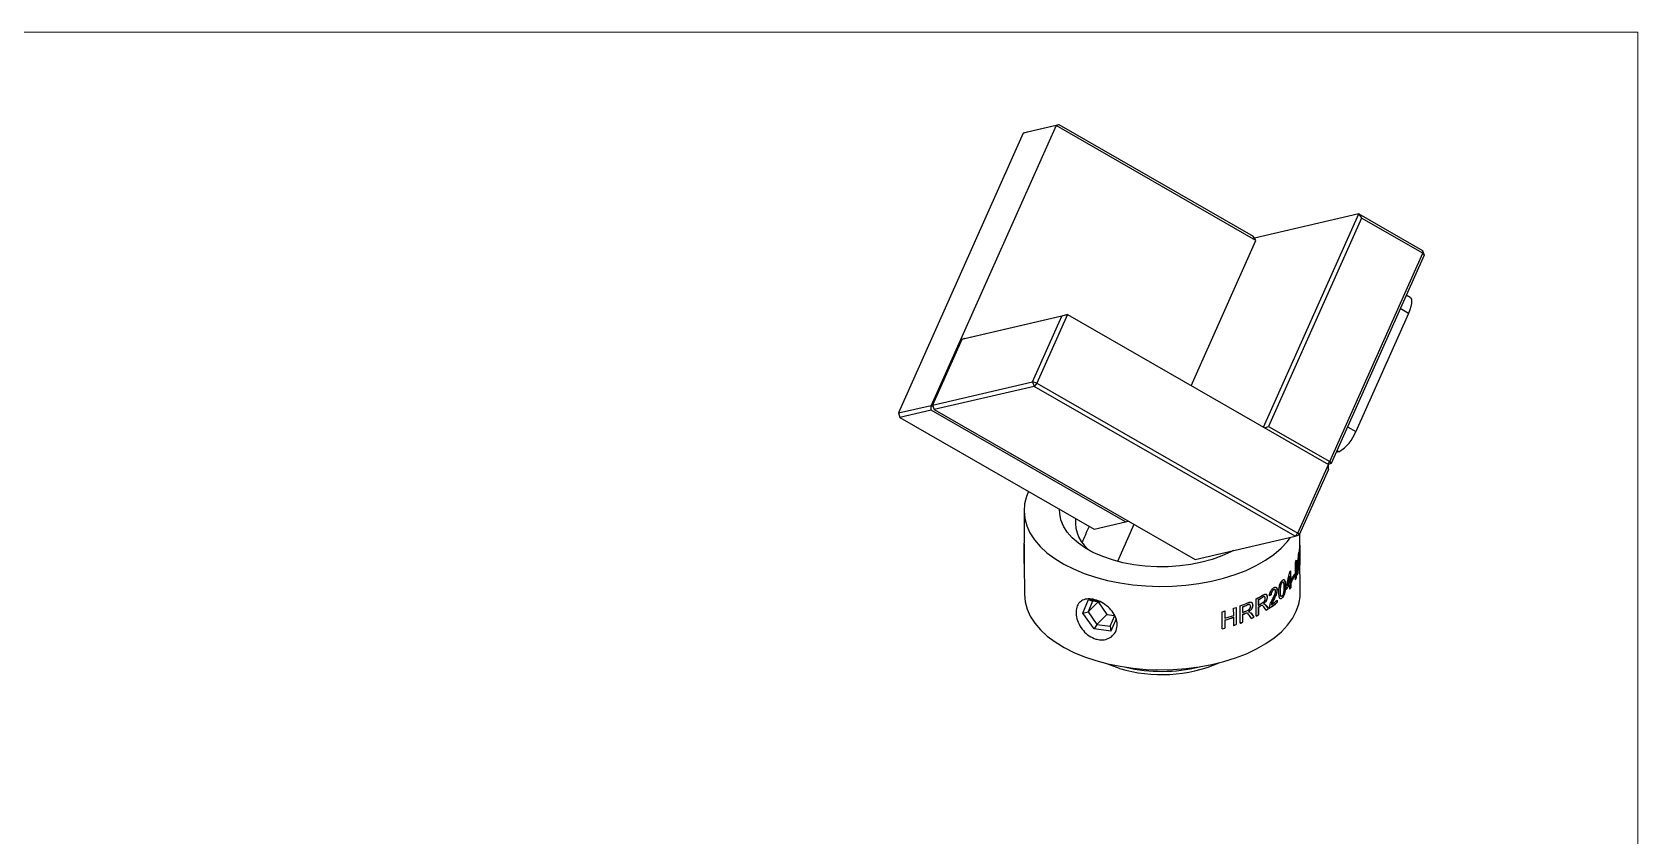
# Model space of a CAD drawing. Header units: inches. Extents: x 0.1 to 10.9, y 0 to 8.5.
# Drawn here: x 6.287 to 10.944, y 6.119 to 8.451 of the extents above; entities that cross this region are included whole.
import ezdxf

# ---------------------------------------------------------------- set-up
doc = ezdxf.new("R2010")
doc.units = ezdxf.units.IN
doc.header["$MEASUREMENT"] = 0

msp = doc.modelspace()

# ---------------------------------------------------------------- linework, layer by layer
at = {"color": 7, "linetype": 'Continuous', "lineweight": 18}
for p in [(0.0622, 8.4506), (10.9445, 0.0356)]:
    msp.add_line(p, (10.9445, 8.4506), dxfattribs=at)
at = {"color": 7, "linetype": 'Continuous', "lineweight": 25}
for p, q in [((9.1615, 8.1576), (8.7993, 7.346)), ((9.2568, 8.1797), (8.8946, 7.3681)), ((9.2568, 8.1797), (9.1615, 8.1576)), ((9.1615, 8.1576), (9.1734, 8.1616)), ((9.1734, 8.1616), (9.2645, 8.1828)), ((9.2568, 8.1797), (9.2645, 8.1828)), ((9.8366, 7.8467), (9.2568, 8.1797)), ((9.2645, 8.1828), (9.8283, 7.859)), ((10.1347, 7.9236), (9.8321, 7.8534)), ((9.8585, 7.3046), (10.1347, 7.9236)), ((10.1347, 7.9236), (10.143, 7.9113)), ((10.1347, 7.9236), (10.3199, 7.8172)), ((10.143, 7.9113), (9.8733, 7.3069)), ((10.3202, 7.8095), (10.143, 7.9113)), ((9.6485, 7.4252), (9.8366, 7.8467)), ((9.8366, 7.8467), (9.8283, 7.859)), ((10.0505, 7.2051), (10.3202, 7.8095)), ((10.3241, 7.804), (10.0544, 7.1995)), ((10.3199, 7.8172), (10.3202, 7.8095)), ((10.3199, 7.8172), (10.3241, 7.804)), ((10.3202, 7.8095), (10.3241, 7.804)), ((10.2836, 7.6811), (10.2722, 7.6877)), ((10.279, 7.635), (10.2549, 7.6488)), ((9.2736, 7.6264), (8.9835, 7.559)), ((8.9913, 7.5621), (9.2896, 7.6313)), ((9.1888, 7.4364), (9.2736, 7.6264)), ((9.2896, 7.6313), (9.201, 7.4327)), ((9.2896, 7.6313), (9.2736, 7.6264)), ((9.2896, 7.6313), (10.0466, 7.1965)), ((10.279, 7.635), (10.1261, 7.2922)), ((8.9835, 7.559), (8.8987, 7.3691)), ((8.9913, 7.5621), (8.9835, 7.559)), ((8.8987, 7.3691), (9.1888, 7.4364)), ((9.193, 7.4231), (8.9029, 7.3558)), ((9.1888, 7.4364), (9.193, 7.4231)), ((9.201, 7.4327), (9.1888, 7.4364)), ((9.201, 7.4327), (9.193, 7.4231)), ((9.95, 6.9883), (9.193, 7.4231)), ((9.201, 7.4327), (9.958, 6.9979)), ((8.7993, 7.346), (8.8946, 7.3681)), ((8.8946, 7.3539), (8.8946, 7.3681)), ((8.8946, 7.3681), (8.9, 7.365)), ((8.8987, 7.3691), (8.9029, 7.3558)), ((8.7993, 7.346), (8.8035, 7.3327)), ((8.8946, 7.3539), (8.8035, 7.3327)), ((8.8035, 7.3327), (9.3672, 7.0089)), ((9.4584, 7.0301), (8.8946, 7.3539)), ((8.9029, 7.3558), (9.66, 6.921)), ((9.8611, 7.3031), (9.8733, 7.3069)), ((9.8733, 7.3069), (10.0505, 7.2051)), ((10.1019, 7.3061), (10.1261, 7.2922)), ((10.0773, 7.2337), (10.0688, 7.2317)), ((10.0773, 7.2337), (10.0712, 7.2372)), ((9.958, 6.9979), (10.0466, 7.1965)), ((10.0467, 7.1823), (9.9619, 6.9923)), ((10.0505, 7.2051), (10.0444, 7.1978)), ((10.0544, 7.1995), (10.0462, 7.1968)), ((10.0467, 7.1823), (10.0466, 7.1965)), ((10.0505, 7.2051), (10.0544, 7.1995)), ((9.1638, 7.0619), (9.1642, 6.9685)), ((9.3672, 7.0089), (9.4584, 7.0301)), ((9.4825, 7.0229), (9.4346, 6.9157)), ((9.4584, 7.0301), (9.4659, 7.0324)), ((9.66, 6.921), (9.95, 6.9883)), ((9.958, 6.9979), (9.95, 6.9883)), ((9.95, 6.9883), (9.9619, 6.9923)), ((9.958, 6.9979), (9.9619, 6.9923)), ((9.9642, 6.9515), (9.964, 6.997)), ((9.1642, 6.9653), (9.1642, 6.9504)), ((9.1642, 6.9491), (9.1646, 6.9384)), ((9.1642, 6.9477), (9.1642, 6.947)), ((9.1643, 6.9504), (9.1645, 6.9432)), ((9.1643, 6.9445), (9.1644, 6.9137)), ((9.1646, 6.9432), (9.1645, 6.9432)), ((9.7686, 6.9455), (9.7698, 6.9465)), ((9.9611, 6.9415), (9.9613, 6.8937)), ((9.9616, 6.9438), (9.9618, 6.8937)), ((9.9636, 6.9551), (9.9635, 6.955)), ((9.9637, 6.9594), (9.9637, 6.9552)), ((9.1644, 6.9107), (9.1647, 6.82)), ((9.9512, 6.8624), (9.951, 6.9125)), ((9.9526, 6.9094), (9.9528, 6.867)), ((9.9526, 6.9094), (9.9531, 6.9093)), ((9.9531, 6.9093), (9.9532, 6.867)), ((9.9567, 6.8755), (9.9531, 6.9093)), ((9.9535, 6.9194), (9.9564, 6.8915)), ((9.954, 6.9193), (9.9569, 6.8914)), ((9.9601, 6.9315), (9.9578, 6.8804)), ((9.958, 6.8951), (9.96, 6.9369)), ((9.9606, 6.9314), (9.9583, 6.8803)), ((9.9601, 6.9315), (9.9606, 6.9314)), ((9.9608, 6.8891), (9.9606, 6.9314)), ((9.9628, 6.9277), (9.9633, 6.9277)), ((9.9635, 6.9087), (9.9632, 6.9062)), ((9.964, 6.9087), (9.9635, 6.9087)), ((9.964, 6.9087), (9.9636, 6.9058)), ((9.9647, 6.8232), (9.9643, 6.9325)), ((9.9082, 6.8473), (9.9086, 6.8472)), ((9.9122, 6.8546), (9.9126, 6.8544)), ((9.9238, 6.8405), (9.9353, 6.8856)), ((9.934, 6.8718), (9.9274, 6.8453)), ((9.9344, 6.8717), (9.9279, 6.8452)), ((9.934, 6.8718), (9.9344, 6.8717)), ((9.9341, 6.8474), (9.9345, 6.8472)), ((9.9345, 6.8537), (9.9344, 6.8717)), ((9.9346, 6.8351), (9.9345, 6.8472)), ((9.9368, 6.8878), (9.9369, 6.8577)), ((9.9369, 6.8577), (9.9374, 6.8576)), ((9.9369, 6.8513), (9.937, 6.8391)), ((9.9369, 6.8513), (9.9374, 6.8512)), ((9.9372, 6.8884), (9.9374, 6.8576)), ((9.9374, 6.8512), (9.9374, 6.839)), ((9.9396, 6.8609), (9.9396, 6.8553)), ((9.9396, 6.8553), (9.9401, 6.8552)), ((9.9401, 6.8616), (9.9401, 6.8552)), ((9.9421, 6.8609), (9.9421, 6.8667)), ((9.9484, 6.8776), (9.9484, 6.8728)), ((9.9484, 6.8728), (9.9489, 6.8727)), ((9.9489, 6.8785), (9.9489, 6.8727)), ((9.9528, 6.867), (9.9532, 6.867)), ((9.9564, 6.8915), (9.9569, 6.8914)), ((9.957, 6.8856), (9.9575, 6.8855)), ((9.9578, 6.8804), (9.9583, 6.8803)), ((9.9613, 6.8937), (9.9618, 6.8937)), ((9.3348, 6.7654), (9.3513, 6.8049)), ((9.3513, 6.8049), (9.3753, 6.8018)), ((9.3513, 6.8049), (9.3627, 6.8004)), ((9.8375, 6.7572), (9.8373, 6.8072)), ((9.8431, 6.8049), (9.8432, 6.7888)), ((9.8431, 6.8049), (9.8435, 6.8047)), ((9.8435, 6.8047), (9.8435, 6.7886)), ((9.8556, 6.8119), (9.856, 6.8118)), ((9.8617, 6.8131), (9.8613, 6.8133)), ((9.8688, 6.8124), (9.8692, 6.8122)), ((9.88, 6.8187), (9.8752, 6.816)), ((9.8804, 6.8186), (9.8756, 6.8159)), ((9.8804, 6.8186), (9.88, 6.8187)), ((9.888, 6.8051), (9.8809, 6.7905)), ((9.8884, 6.8049), (9.8813, 6.7903)), ((9.8872, 6.8326), (9.8868, 6.8327)), ((9.8884, 6.8049), (9.888, 6.8051)), ((9.8915, 6.8339), (9.891, 6.8341)), ((9.8978, 6.833), (9.8974, 6.8332)), ((9.898, 6.8032), (9.898, 6.7973)), ((9.8984, 6.8035), (9.8984, 6.7971)), ((9.9065, 6.8295), (9.9069, 6.8294)), ((9.9128, 6.8096), (9.9124, 6.8097)), ((9.9218, 6.8443), (9.9213, 6.8444)), ((9.9239, 6.8341), (9.9238, 6.8405)), ((9.9274, 6.8453), (9.9279, 6.8452)), ((9.937, 6.8391), (9.9374, 6.839)), ((9.3348, 6.7654), (9.3496, 6.769)), ((9.3671, 6.7197), (9.3348, 6.7654)), ((9.3627, 6.8004), (9.3496, 6.769)), ((9.3785, 6.798), (9.3496, 6.769)), ((9.3496, 6.769), (9.3753, 6.7326)), ((9.3865, 6.7974), (9.3627, 6.8004)), ((9.4042, 6.7617), (9.3753, 6.7326)), ((9.3786, 6.7984), (9.3785, 6.798)), ((9.3785, 6.798), (9.4042, 6.7617)), ((9.4042, 6.7617), (9.4261, 6.7589)), ((9.4141, 6.7277), (9.4273, 6.7591)), ((9.739, 6.7196), (9.7388, 6.7696)), ((9.7461, 6.7717), (9.7462, 6.7514)), ((9.7464, 6.7717), (9.7464, 6.7512)), ((9.772, 6.7591), (9.7719, 6.7797)), ((9.7788, 6.7821), (9.779, 6.7323)), ((9.7791, 6.7821), (9.7793, 6.7321)), ((9.7908, 6.7363), (9.7906, 6.7864)), ((9.7973, 6.7835), (9.7973, 6.7675)), ((9.7973, 6.7835), (9.7976, 6.7833)), ((9.7973, 6.7675), (9.7976, 6.7673)), ((9.7973, 6.7617), (9.7974, 6.7393)), ((9.7973, 6.7617), (9.7976, 6.7615)), ((9.7976, 6.7833), (9.7976, 6.7673)), ((9.7976, 6.7615), (9.7977, 6.739)), ((9.8076, 6.7657), (9.8043, 6.7646)), ((9.8043, 6.7646), (9.8046, 6.7643)), ((9.8079, 6.7655), (9.8046, 6.7643)), ((9.8076, 6.7657), (9.8079, 6.7655)), ((9.8115, 6.7895), (9.8118, 6.7893)), ((9.8121, 6.7646), (9.8118, 6.7649)), ((9.8147, 6.7697), (9.815, 6.7695)), ((9.815, 6.7695), (9.8186, 6.7686)), ((9.8236, 6.7503), (9.8179, 6.7582)), ((9.8183, 6.7688), (9.8191, 6.768)), ((9.8188, 6.7899), (9.8184, 6.7902)), ((9.8186, 6.7686), (9.8195, 6.7678)), ((9.8204, 6.7669), (9.8231, 6.7643)), ((9.8207, 6.7666), (9.8235, 6.7641)), ((9.8231, 6.7643), (9.8306, 6.754)), ((9.8231, 6.7643), (9.8235, 6.7641)), ((9.8235, 6.7641), (9.8309, 6.7538)), ((9.8268, 6.7888), (9.8271, 6.7886)), ((9.8306, 6.754), (9.8309, 6.7538)), ((9.8432, 6.7888), (9.8435, 6.7886)), ((9.8432, 6.7831), (9.8433, 6.7606)), ((9.8432, 6.7831), (9.8436, 6.7829)), ((9.8433, 6.7606), (9.8437, 6.7604)), ((9.8436, 6.7829), (9.8437, 6.7604)), ((9.8523, 6.7879), (9.8493, 6.7865)), ((9.8493, 6.7865), (9.8497, 6.7863)), ((9.8526, 6.7877), (9.8497, 6.7863)), ((9.8523, 6.7879), (9.8526, 6.7877)), ((9.8557, 6.7875), (9.8553, 6.7876)), ((9.8584, 6.7924), (9.8587, 6.7922)), ((9.8587, 6.7922), (9.8619, 6.7916)), ((9.8662, 6.7737), (9.8612, 6.7811)), ((9.8615, 6.7918), (9.8657, 6.7876)), ((9.8619, 6.7916), (9.8661, 6.7874)), ((9.8657, 6.7876), (9.8721, 6.7779)), ((9.8657, 6.7876), (9.8661, 6.7874)), ((9.8661, 6.7874), (9.8725, 6.7778)), ((9.8721, 6.7779), (9.8725, 6.7778)), ((9.8753, 6.7796), (9.8757, 6.7844)), ((9.8813, 6.7903), (9.8809, 6.7905)), ((9.8984, 6.7971), (9.898, 6.7973)), ((9.3753, 6.7326), (9.3671, 6.7197)), ((9.4159, 6.7135), (9.3671, 6.7197)), ((9.3753, 6.7326), (9.4141, 6.7277)), ((9.4141, 6.7277), (9.4159, 6.7135)), ((9.4306, 6.7488), (9.4159, 6.7135)), ((9.7462, 6.7514), (9.7464, 6.7512)), ((9.7462, 6.7457), (9.7463, 6.7219)), ((9.7462, 6.7457), (9.7465, 6.7454)), ((9.7463, 6.7219), (9.7466, 6.7217)), ((9.7465, 6.7454), (9.7466, 6.7217)), ((9.7717, 6.7536), (9.772, 6.7534)), ((9.7721, 6.7296), (9.772, 6.7534)), ((9.779, 6.7323), (9.7793, 6.7321)), ((9.7974, 6.7393), (9.7977, 6.739))]:
    msp.add_line(p, q, dxfattribs=at)
at = {"color": 7, "linetype": 'Continuous', "lineweight": 25, "flags": 128}
for points in [[(10.2836, 7.6811), (10.2851, 7.68), (10.2873, 7.6761), (10.2882, 7.6705), (10.2878, 7.6632), (10.2861, 7.6547), (10.2831, 7.6451), (10.279, 7.635)], [(9.1768, 7.1183), (9.1709, 7.1038), (9.1655, 7.0827), (9.1638, 7.0614), (9.1658, 7.0401), (9.1716, 7.019), (9.181, 6.9984), (9.194, 6.9783), (9.2105, 6.9591), (9.2303, 6.9408), (9.2531, 6.9237), (9.2789, 6.9079), (9.3073, 6.8936), (9.3381, 6.8808), (9.3711, 6.8697)], [(9.7708, 6.9467), (9.7638, 6.943), (9.7378, 6.9313), (9.7096, 6.9213), (9.6795, 6.913), (9.648, 6.9067), (9.6154, 6.9024), (9.5821, 6.9001), (9.5486, 6.9), (9.5153, 6.9018), (9.4826, 6.9058), (9.4509, 6.9118), (9.4207, 6.9196), (9.3923, 6.9294), (9.3661, 6.9408), (9.3424, 6.9538), (9.3215, 6.9682), (9.3037, 6.9838), (9.2892, 7.0004), (9.2782, 7.0178), (9.2709, 7.0358), (9.2672, 7.0542), (9.2669, 7.0665)], [(9.3711, 6.8697), (9.4058, 6.8605), (9.442, 6.8531), (9.4794, 6.8477), (9.5175, 6.8443), (9.556, 6.843), (9.5947, 6.8437), (9.633, 6.8465), (9.6707, 6.8513), (9.7074, 6.8581), (9.7428, 6.8668), (9.7765, 6.8773), (9.8082, 6.8896), (9.8376, 6.9035), (9.8645, 6.9189), (9.8885, 6.9356), (9.9095, 6.9536), (9.9273, 6.9725), (9.9371, 6.9853)], [(9.1647, 6.82), (9.1647, 6.8194), (9.1668, 6.7982), (9.1726, 6.7771), (9.182, 6.7565), (9.195, 6.7364), (9.2115, 6.7172), (9.2312, 6.6989), (9.2541, 6.6818), (9.2799, 6.666), (9.3083, 6.6516), (9.3391, 6.6389), (9.372, 6.6278)], [(9.372, 6.6278), (9.4068, 6.6185), (9.443, 6.6112), (9.4803, 6.6058), (9.5184, 6.6024), (9.557, 6.6011), (9.5956, 6.6018), (9.634, 6.6046), (9.6717, 6.6094), (9.7084, 6.6161), (9.7437, 6.6248), (9.7774, 6.6354), (9.8091, 6.6477), (9.8386, 6.6616), (9.8654, 6.677), (9.8895, 6.6937), (9.9105, 6.7117), (9.9283, 6.7306), (9.9427, 6.7504), (9.9536, 6.7709), (9.9608, 6.7919), (9.9644, 6.8131), (9.9647, 6.8232)], [(9.4411, 6.6051), (9.4148, 6.6141), (9.4013, 6.6198)]]:
    msp.add_lwpolyline(points, dxfattribs=at)
at = {"color": 7, "linetype": 'Continuous', "lineweight": 25}
for centre, radius, start, end in [((10.023, 7.3286), 0.1093, 299.8126, 340.5763), ((9.4129, 7.0289), 0.1001, 173.6903, 238.0559), ((9.8354, 6.9698), 0.1289, 345.1916, 348.3461), ((9.8185, 6.9757), 0.1468, 334.4929, 337.4102), ((9.7749, 6.9654), 0.1982, 318.5389, 323.4411), ((9.7751, 6.9655), 0.1985, 318.5389, 323.4411), ((9.7785, 6.9692), 0.1941, 320.3022, 323.4706), ((9.7876, 6.9932), 0.1827, 323.9406, 325.007), ((9.7917, 6.9529), 0.1772, 325.0048, 326.5581), ((9.792, 6.9594), 0.1775, 325.0048, 326.5581), ((9.792, 6.953), 0.1775, 325.0048, 326.5581), ((9.8046, 6.9474), 0.162, 327.794, 332.5777), ((9.8049, 6.9532), 0.1622, 327.794, 332.5777), ((9.8049, 6.9474), 0.1622, 327.794, 332.5777), ((9.8177, 6.9261), 0.1479, 334.499, 336.4286), ((9.8179, 6.9259), 0.1472, 334.9311, 336.4306), ((9.8284, 6.9217), 0.1359, 340.6415, 342.2906), ((9.8283, 6.9219), 0.1365, 340.1604, 342.2887), ((9.8363, 6.9195), 0.1276, 347.1736, 348.3521), ((9.8362, 6.9196), 0.1283, 346.2287, 348.35), ((9.6609, 7.1481), 0.3839, 297.371, 300.514), ((9.6641, 7.1363), 0.3767, 298.3829, 300.5675), ((9.6642, 7.1365), 0.3772, 298.3829, 300.5675), ((9.7135, 7.024), 0.2877, 305.6831, 309.9775), ((9.7867, 6.9443), 0.1834, 323.4866, 325.0048), ((9.787, 6.9443), 0.1837, 323.4866, 325.0048), ((9.5871, 7.3308), 0.5813, 285.1263, 285.9009), ((9.5948, 7.2841), 0.5541, 285.8848, 288.6477), ((9.6035, 7.278), 0.526, 288.6643, 289.4923), ((9.6205, 7.2328), 0.4777, 290.8603, 293.5769), ((9.6231, 7.2204), 0.4703, 291.7364, 293.6207), ((9.6204, 7.2053), 0.4775, 291.7435, 292.6473), ((9.6232, 7.2207), 0.4709, 291.7364, 293.6207), ((9.6227, 7.206), 0.4723, 291.7382, 293.4278), ((9.6205, 7.2056), 0.4781, 291.7435, 292.6473), ((9.6419, 7.1348), 0.425, 295.2709, 296.3641), ((9.6546, 7.1098), 0.3969, 297.395, 298.3931), ((9.6547, 7.11), 0.3974, 297.395, 298.3931), ((9.6607, 7.1207), 0.3838, 298.3929, 299.4384), ((9.6636, 7.1217), 0.3786, 298.3854, 300.3435), ((9.6609, 7.1209), 0.3843, 298.3929, 299.4384), ((9.6864, 7.0555), 0.334, 302.4965, 303.7803), ((9.6866, 7.0557), 0.3344, 302.4965, 303.7803), ((9.7093, 7.0226), 0.2939, 304.2856, 309.9404), ((9.7095, 7.0227), 0.2943, 304.2856, 309.9404), ((9.5873, 7.2803), 0.5806, 285.1263, 285.9009), ((9.5873, 7.2807), 0.5813, 285.1263, 285.9009), ((9.5948, 7.2779), 0.5534, 285.8848, 288.6477), ((9.5948, 7.2784), 0.5541, 285.8848, 288.6477), ((9.6037, 7.2276), 0.5253, 288.6643, 289.4923), ((9.6037, 7.2279), 0.526, 288.6643, 289.4923), ((9.6156, 7.1953), 0.4909, 290.8774, 291.7437), ((9.6156, 7.1956), 0.4915, 290.8774, 291.7437), ((9.642, 7.1351), 0.4255, 295.2709, 296.3641), ((9.563, 7.0154), 0.4281, 253.4449, 292.9285), ((9.5638, 7.0646), 0.468, 257.0418, 283.4115)]:
    msp.add_arc(centre, radius, start, end, dxfattribs=at)
msp.add_ellipse((9.5633, 7.1903), major_axis=(0.2383, 0.3245), ratio=0.221116, start_param=2.286188, end_param=2.464692, dxfattribs=at)
for points, knots in [([(9.1646, 6.9384), (9.1646, 6.9417), (9.1646, 6.9466), (9.1644, 6.9542), (9.1643, 6.9596), (9.1642, 6.9643), (9.1641, 6.9673), (9.1642, 6.9684), (9.1642, 6.9685)], [0, 0, 0, 0, 0.34509, 0.52072, 0.689938, 0.836866, 0.997592, 1, 1, 1, 1]), ([(9.1645, 6.9432), (9.1645, 6.9445), (9.1644, 6.9472), (9.1644, 6.9516), (9.1643, 6.9561), (9.1642, 6.961), (9.1642, 6.9638), (9.1642, 6.9653)], [0, 0, 0, 0, 0.197541, 0.381743, 0.568975, 0.763475, 1, 1, 1, 1]), ([(9.1646, 6.9218), (9.1646, 6.9228), (9.1646, 6.9249), (9.1646, 6.9283), (9.1645, 6.9317), (9.1644, 6.9364), (9.1643, 6.9416), (9.1643, 6.9453), (9.1643, 6.9471)], [0, 0, 0, 0, 0.130687, 0.249985, 0.372111, 0.499959, 0.749667, 1, 1, 1, 1]), ([(9.1648, 6.919), (9.1648, 6.9214), (9.1647, 6.9251), (9.1646, 6.9306), (9.1645, 6.9361), (9.1643, 6.9418), (9.1643, 6.9455), (9.1643, 6.947)], [0, 0, 0, 0, 0.267267, 0.401715, 0.535046, 0.80222, 1, 1, 1, 1]), ([(9.9626, 6.9235), (9.9626, 6.9263), (9.9626, 6.9321), (9.9628, 6.9402), (9.963, 6.9471), (9.9633, 6.9521), (9.9636, 6.9563), (9.9637, 6.9584), (9.9638, 6.9594)], [0, 0, 0, 0, 0.250513, 0.500392, 0.631781, 0.750244, 0.87499, 1, 1, 1, 1]), ([(9.9634, 6.9458), (9.9634, 6.9441), (9.9633, 6.9408), (9.9632, 6.9347), (9.9633, 6.9305), (9.9633, 6.9277)], [0, 0, 0, 0, 0.249416, 0.499569, 1, 1, 1, 1]), ([(9.9638, 6.9536), (9.9638, 6.9531), (9.9637, 6.9522), (9.9636, 6.9503), (9.9635, 6.9481), (9.9635, 6.9465), (9.9634, 6.9458)], [0, 0, 0, 0, 0.249977, 0.499831, 0.7498139, 1, 1, 1, 1]), ([(9.9638, 6.9594), (9.9639, 6.9603), (9.964, 6.9619), (9.9641, 6.9629), (9.9642, 6.9621), (9.9642, 6.9571), (9.9642, 6.9502), (9.9643, 6.9446)], [0, 0, 0, 0, 0.125357, 0.250589, 0.375582, 0.500985, 1, 1, 1, 1]), ([(9.9642, 6.9404), (9.9642, 6.9445), (9.9642, 6.9496), (9.9641, 6.9541), (9.9641, 6.9553), (9.964, 6.9553), (9.9639, 6.9542), (9.9638, 6.9536)], [0, 0, 0, 0, 0.500468, 0.625618, 0.75058, 0.875282, 1, 1, 1, 1]), ([(9.9643, 6.9446), (9.9643, 6.9418), (9.9643, 6.936), (9.9643, 6.9279), (9.9643, 6.9211), (9.9643, 6.916), (9.9642, 6.9118), (9.9641, 6.9097), (9.964, 6.9087)], [0, 0, 0, 0, 0.250494, 0.500364, 0.630416, 0.750217, 0.874985, 1, 1, 1, 1]), ([(9.964, 6.9145), (9.964, 6.9153), (9.9641, 6.9168), (9.9642, 6.9203), (9.9642, 6.924), (9.9643, 6.9311), (9.9642, 6.9363), (9.9642, 6.9404)], [0, 0, 0, 0, 0.124629, 0.249368, 0.3743, 0.499476, 1, 1, 1, 1]), ([(9.1644, 6.9137), (9.1644, 6.9131), (9.1644, 6.912), (9.1645, 6.9128), (9.1646, 6.9146), (9.1646, 6.9177), (9.1646, 6.9204), (9.1646, 6.9218)], [0, 0, 0, 0, 0.267322, 0.450613, 0.627695, 0.806193, 1, 1, 1, 1]), ([(9.1644, 6.9124), (9.1644, 6.9118), (9.1643, 6.9096), (9.1645, 6.909), (9.1646, 6.9099), (9.1647, 6.9118), (9.1648, 6.9148), (9.1648, 6.9176), (9.1648, 6.919)], [0, 0, 0, 0, 0.105749, 0.403277, 0.555394, 0.701672, 0.849952, 1, 1, 1, 1]), ([(9.9575, 6.8855), (9.9575, 6.8867), (9.9577, 6.8898), (9.9579, 6.893), (9.958, 6.8951)], [0, 0, 0, 0, 0.352234, 1, 1, 1, 1]), ([(9.9632, 6.9062), (9.9631, 6.9071), (9.9629, 6.9089), (9.9627, 6.9148), (9.9627, 6.92), (9.9626, 6.9235)], [0, 0, 0, 0, 0.249686, 0.499809, 1, 1, 1, 1]), ([(9.9628, 6.9277), (9.9628, 6.9237), (9.9628, 6.9186), (9.963, 6.9141), (9.9631, 6.9129), (9.9633, 6.913), (9.9633, 6.9131)], [0, 0, 0, 0, 0.571882, 0.714898, 0.857586, 1, 1, 1, 1]), ([(9.9635, 6.9056), (9.9634, 6.9055), (9.9634, 6.9055), (9.9633, 6.9057), (9.9632, 6.906), (9.9632, 6.9062)], [0, 0, 0, 0, 0.177065, 0.588452, 1, 1, 1, 1]), ([(9.9633, 6.9277), (9.9633, 6.9237), (9.9633, 6.9186), (9.9635, 6.914), (9.9636, 6.9129), (9.9638, 6.9128), (9.9639, 6.9139), (9.964, 6.9145)], [0, 0, 0, 0, 0.500479, 0.625656, 0.750588, 0.875328, 1, 1, 1, 1]), ([(9.9637, 6.9131), (9.9637, 6.9127), (9.9637, 6.9109), (9.9636, 6.9097), (9.9635, 6.9087)], [0, 0, 0, 0, 0.205301, 1, 1, 1, 1]), ([(9.9029, 6.8257), (9.9029, 6.8286), (9.903, 6.8344), (9.904, 6.8423), (9.9058, 6.8489), (9.9077, 6.8536), (9.9101, 6.8575), (9.9118, 6.8593), (9.9126, 6.8602)], [0, 0, 0, 0, 0.250513, 0.500392, 0.631781, 0.750244, 0.87499, 1, 1, 1, 1]), ([(9.9082, 6.8473), (9.9078, 6.8457), (9.9071, 6.8425), (9.9066, 6.8365), (9.9065, 6.8323), (9.9065, 6.8295)], [0, 0, 0, 0, 0.249383, 0.49954, 1, 1, 1, 1]), ([(9.9086, 6.8472), (9.9083, 6.8456), (9.9075, 6.8424), (9.907, 6.8364), (9.9069, 6.8322), (9.9069, 6.8294)], [0, 0, 0, 0, 0.249416, 0.499569, 1, 1, 1, 1]), ([(9.9122, 6.8546), (9.9118, 6.8542), (9.911, 6.8533), (9.9099, 6.8516), (9.909, 6.8495), (9.9085, 6.8481), (9.9082, 6.8473)], [0, 0, 0, 0, 0.249902, 0.4997149, 0.7497214, 1, 1, 1, 1]), ([(9.9126, 6.8544), (9.9122, 6.854), (9.9115, 6.8532), (9.9104, 6.8514), (9.9094, 6.8494), (9.9089, 6.8479), (9.9086, 6.8472)], [0, 0, 0, 0, 0.249977, 0.499831, 0.749814, 1, 1, 1, 1]), ([(9.9149, 6.8556), (9.9146, 6.8557), (9.9138, 6.856), (9.9128, 6.8551), (9.9122, 6.8546)], [0, 0, 0, 0, 0.41021, 1, 1, 1, 1]), ([(9.9126, 6.8602), (9.9135, 6.861), (9.9151, 6.8624), (9.9174, 6.8631), (9.9192, 6.862), (9.9214, 6.8568), (9.9216, 6.8498), (9.9218, 6.8443)], [0, 0, 0, 0, 0.125357, 0.250589, 0.375582, 0.500985, 1, 1, 1, 1]), ([(9.9182, 6.8405), (9.9182, 6.8446), (9.9182, 6.8497), (9.917, 6.8543), (9.9159, 6.8556), (9.9144, 6.8559), (9.9132, 6.8549), (9.9126, 6.8544)], [0, 0, 0, 0, 0.500468, 0.625618, 0.75058, 0.875282, 1, 1, 1, 1]), ([(9.9173, 6.8627), (9.9177, 6.8625), (9.9188, 6.8621), (9.9209, 6.8567), (9.9211, 6.8499), (9.9213, 6.8444)], [0, 0, 0, 0, 0.132718, 0.306859, 1, 1, 1, 1]), ([(9.9564, 6.8915), (9.9566, 6.8901), (9.9567, 6.8884), (9.9569, 6.8864), (9.957, 6.8858), (9.957, 6.8856)], [0, 0, 0, 0, 0.689898, 0.8924225, 1, 1, 1, 1]), ([(9.9569, 6.8914), (9.9571, 6.8901), (9.9572, 6.8883), (9.9574, 6.8864), (9.9575, 6.8858), (9.9575, 6.8855)], [0, 0, 0, 0, 0.689597, 0.892196, 1, 1, 1, 1]), ([(9.3718, 6.6904), (9.3652, 6.693), (9.352, 6.6984), (9.3351, 6.7142), (9.3225, 6.7335), (9.3152, 6.7545), (9.3141, 6.7743), (9.319, 6.7907), (9.3295, 6.802), (9.345, 6.8075), (9.364, 6.8066), (9.3843, 6.7997), (9.4038, 6.7876), (9.4201, 6.7714), (9.4311, 6.7524), (9.4352, 6.7325), (9.4318, 6.7141), (9.4216, 6.6992), (9.4058, 6.6896), (9.3882, 6.6867), (9.3766, 6.6893), (9.3718, 6.6904)], [0, 0, 0, 0, 0.053165, 0.106311, 0.159928, 0.213883, 0.267317, 0.320183, 0.373318, 0.427136, 0.480996, 0.534197, 0.587069, 0.640429, 0.694361, 0.748054, 0.801053, 0.853991, 0.907588, 0.961545, 1, 1, 1, 1]), ([(9.8548, 6.795), (9.8559, 6.7957), (9.8575, 6.7967), (9.8596, 6.7985), (9.8611, 6.8001), (9.8622, 6.8021), (9.8631, 6.8043), (9.8636, 6.8065), (9.8636, 6.8079), (9.8637, 6.8085)], [0, 0, 0, 0, 0.250323, 0.385083, 0.500261, 0.621982, 0.74996, 0.874987, 1, 1, 1, 1]), ([(9.8613, 6.8133), (9.8612, 6.8133), (9.8608, 6.8136), (9.8599, 6.8136), (9.8582, 6.8133), (9.8567, 6.8125), (9.8556, 6.8119)], [0, 0, 0, 0, 0.068787, 0.271014, 0.492259, 1, 1, 1, 1]), ([(9.8558, 6.8174), (9.8574, 6.8184), (9.86, 6.8198), (9.8632, 6.8209), (9.8654, 6.8208), (9.8671, 6.8197), (9.8688, 6.8171), (9.869, 6.8142), (9.8692, 6.8122)], [0, 0, 0, 0, 0.250539, 0.37578, 0.500699, 0.620352, 0.750989, 1, 1, 1, 1]), ([(9.8637, 6.8085), (9.8636, 6.8097), (9.8634, 6.8113), (9.8624, 6.8127), (9.8615, 6.8133), (9.8603, 6.8135), (9.8585, 6.8131), (9.857, 6.8123), (9.856, 6.8118)], [0, 0, 0, 0, 0.249488, 0.375167, 0.500078, 0.608621, 0.727393, 1, 1, 1, 1]), ([(9.8688, 6.8124), (9.8687, 6.8106), (9.8686, 6.8078), (9.8673, 6.8039), (9.8655, 6.8001), (9.8625, 6.7959), (9.8597, 6.7935), (9.8584, 6.7924)], [0, 0, 0, 0, 0.249682, 0.375609, 0.500326, 0.749683, 1, 1, 1, 1]), ([(9.8692, 6.8122), (9.8691, 6.8104), (9.8689, 6.8076), (9.8676, 6.8037), (9.8659, 6.7999), (9.8629, 6.7957), (9.8601, 6.7933), (9.8587, 6.7922)], [0, 0, 0, 0, 0.249535, 0.375391, 0.50012, 0.749546, 1, 1, 1, 1]), ([(9.8654, 6.8205), (9.8658, 6.8203), (9.8668, 6.8198), (9.8684, 6.8173), (9.8686, 6.8143), (9.8688, 6.8124)], [0, 0, 0, 0, 0.189257, 0.468147, 1, 1, 1, 1]), ([(9.8756, 6.8159), (9.8758, 6.818), (9.8762, 6.8212), (9.8776, 6.8258), (9.8791, 6.829), (9.881, 6.832), (9.8837, 6.8355), (9.8858, 6.8372), (9.8872, 6.8384)], [0, 0, 0, 0, 0.24969, 0.375619, 0.499856, 0.622381, 0.750109, 1, 1, 1, 1]), ([(9.8757, 6.7844), (9.8768, 6.7879), (9.8788, 6.795), (9.8824, 6.8015), (9.8842, 6.8047)], [0, 0, 0, 0, 0.498729, 1, 1, 1, 1]), ([(9.8868, 6.8327), (9.8859, 6.832), (9.8846, 6.8309), (9.8829, 6.8287), (9.8818, 6.8268), (9.881, 6.8248), (9.8801, 6.822), (9.88, 6.82), (9.88, 6.8187)], [0, 0, 0, 0, 0.249753, 0.377348, 0.500114, 0.624839, 0.750326, 1, 1, 1, 1]), ([(9.8872, 6.8326), (9.8863, 6.8318), (9.885, 6.8307), (9.8833, 6.8285), (9.8822, 6.8266), (9.8814, 6.8246), (9.8805, 6.8218), (9.8804, 6.8199), (9.8804, 6.8186)], [0, 0, 0, 0, 0.249897, 0.377521, 0.50033, 0.625016, 0.750479, 1, 1, 1, 1]), ([(9.8842, 6.8047), (9.8862, 6.8087), (9.8893, 6.8147), (9.8922, 6.8221), (9.8934, 6.8264), (9.8935, 6.8284), (9.8935, 6.8294)], [0, 0, 0, 0, 0.50053, 0.750295, 0.87535, 1, 1, 1, 1]), ([(9.891, 6.8341), (9.8908, 6.8342), (9.8902, 6.8343), (9.8888, 6.8341), (9.8876, 6.8333), (9.8868, 6.8327)], [0, 0, 0, 0, 0.219412, 0.479897, 1, 1, 1, 1]), ([(9.8872, 6.8384), (9.8886, 6.8394), (9.8907, 6.8407), (9.8931, 6.8412), (9.8948, 6.8408), (9.8961, 6.8398), (9.8971, 6.8381), (9.8977, 6.8358), (9.8978, 6.8339), (9.8978, 6.833)], [0, 0, 0, 0, 0.2496623, 0.3764023, 0.4997922, 0.6260642, 0.7499266, 0.8758469, 1, 1, 1, 1]), ([(9.8935, 6.8294), (9.8935, 6.83), (9.8935, 6.8311), (9.8931, 6.8324), (9.8925, 6.8334), (9.8916, 6.834), (9.8906, 6.8342), (9.8892, 6.8339), (9.888, 6.8331), (9.8872, 6.8326)], [0, 0, 0, 0, 0.126769, 0.250037, 0.37053, 0.500169, 0.625233, 0.75028, 1, 1, 1, 1]), ([(9.8974, 6.8332), (9.8973, 6.8309), (9.8969, 6.8263), (9.8936, 6.8164), (9.8903, 6.8096), (9.888, 6.8051)], [0, 0, 0, 0, 0.249241, 0.499228, 1, 1, 1, 1]), ([(9.8978, 6.833), (9.8977, 6.8307), (9.8973, 6.8261), (9.894, 6.8162), (9.8907, 6.8094), (9.8884, 6.8049)], [0, 0, 0, 0, 0.249147, 0.499116, 1, 1, 1, 1]), ([(9.8944, 6.8408), (9.8948, 6.8405), (9.8957, 6.8399), (9.8967, 6.8383), (9.8973, 6.836), (9.8974, 6.8341), (9.8974, 6.8332)], [0, 0, 0, 0, 0.236343, 0.489216, 0.7464, 1, 1, 1, 1]), ([(9.906, 6.808), (9.9054, 6.809), (9.9043, 6.811), (9.9031, 6.817), (9.903, 6.8223), (9.9029, 6.8257)], [0, 0, 0, 0, 0.249686, 0.499809, 1, 1, 1, 1]), ([(9.9128, 6.8096), (9.9116, 6.8085), (9.9097, 6.8069), (9.9077, 6.807), (9.9067, 6.8074), (9.9063, 6.8078), (9.906, 6.808)], [0, 0, 0, 0, 0.49882, 0.749154, 0.874553, 1, 1, 1, 1]), ([(9.9065, 6.8295), (9.9065, 6.8255), (9.9066, 6.8204), (9.9078, 6.8156), (9.9086, 6.8149), (9.9091, 6.8145)], [0, 0, 0, 0, 0.666851, 0.833616, 1, 1, 1, 1]), ([(9.9069, 6.8294), (9.907, 6.8253), (9.907, 6.8203), (9.9082, 6.8155), (9.9094, 6.8142), (9.911, 6.8139), (9.9122, 6.8148), (9.9128, 6.8153)], [0, 0, 0, 0, 0.500479, 0.625656, 0.750588, 0.875328, 1, 1, 1, 1]), ([(9.9124, 6.8097), (9.9111, 6.8086), (9.9092, 6.807), (9.9076, 6.8072), (9.907, 6.8073)], [0, 0, 0, 0, 0.665785, 1, 1, 1, 1]), ([(9.9213, 6.8444), (9.9213, 6.8415), (9.9212, 6.8358), (9.9204, 6.8278), (9.9188, 6.8211), (9.9171, 6.8164), (9.9149, 6.8124), (9.9132, 6.8106), (9.9124, 6.8097)], [0, 0, 0, 0, 0.250601, 0.500558, 0.63064, 0.750395, 0.875085, 1, 1, 1, 1]), ([(9.9218, 6.8443), (9.9217, 6.8414), (9.9217, 6.8357), (9.9208, 6.8276), (9.9193, 6.821), (9.9175, 6.8162), (9.9153, 6.8123), (9.9137, 6.8105), (9.9128, 6.8096)], [0, 0, 0, 0, 0.250494, 0.500364, 0.630416, 0.750217, 0.874985, 1, 1, 1, 1]), ([(9.9128, 6.8153), (9.9134, 6.816), (9.9146, 6.8174), (9.9161, 6.8207), (9.9171, 6.8242), (9.9182, 6.8312), (9.9182, 6.8364), (9.9182, 6.8405)], [0, 0, 0, 0, 0.124629, 0.249368, 0.3743, 0.499476, 1, 1, 1, 1]), ([(9.8112, 6.7651), (9.8112, 6.7652), (9.8107, 6.7656), (9.8094, 6.7659), (9.8082, 6.7658), (9.8076, 6.7657)], [0, 0, 0, 0, 0.093246, 0.54655, 1, 1, 1, 1]), ([(9.8179, 6.7582), (9.8166, 6.7599), (9.8146, 6.7625), (9.8119, 6.765), (9.8098, 6.7657), (9.8086, 6.7656), (9.8079, 6.7655)], [0, 0, 0, 0, 0.500427, 0.750148, 0.875039, 1, 1, 1, 1]), ([(9.8105, 6.7726), (9.8117, 6.7732), (9.8136, 6.7741), (9.816, 6.7757), (9.8176, 6.7772), (9.819, 6.7791), (9.82, 6.7812), (9.8206, 6.7834), (9.8206, 6.7847), (9.8207, 6.7854)], [0, 0, 0, 0, 0.250323, 0.385083, 0.500261, 0.621982, 0.74996, 0.874987, 1, 1, 1, 1]), ([(9.8184, 6.7901), (9.8182, 6.7903), (9.8177, 6.7906), (9.8165, 6.7908), (9.8144, 6.7906), (9.8127, 6.79), (9.8115, 6.7895)], [0, 0, 0, 0, 0.129454, 0.318506, 0.525337, 1, 1, 1, 1]), ([(9.8116, 6.795), (9.8135, 6.7958), (9.8164, 6.797), (9.8201, 6.7978), (9.8227, 6.7975), (9.8246, 6.7962), (9.8266, 6.7935), (9.8269, 6.7905), (9.8271, 6.7886)], [0, 0, 0, 0, 0.250539, 0.37578, 0.500699, 0.620352, 0.750989, 1, 1, 1, 1]), ([(9.8207, 6.7854), (9.8206, 6.7865), (9.8204, 6.7882), (9.8192, 6.7897), (9.8181, 6.7904), (9.8168, 6.7906), (9.8148, 6.7904), (9.813, 6.7898), (9.8118, 6.7893)], [0, 0, 0, 0, 0.2494884, 0.375167, 0.5000784, 0.6086205, 0.7273931, 1, 1, 1, 1]), ([(9.8268, 6.7888), (9.8267, 6.787), (9.8265, 6.7842), (9.825, 6.7804), (9.8229, 6.7768), (9.8194, 6.7728), (9.8163, 6.7707), (9.8147, 6.7697)], [0, 0, 0, 0, 0.249682, 0.375609, 0.500326, 0.749683, 1, 1, 1, 1]), ([(9.8271, 6.7886), (9.827, 6.7868), (9.8268, 6.784), (9.8253, 6.7802), (9.8233, 6.7765), (9.8197, 6.7726), (9.8166, 6.7705), (9.815, 6.7695)], [0, 0, 0, 0, 0.249535, 0.375391, 0.50012, 0.749546, 1, 1, 1, 1]), ([(9.8233, 6.7969), (9.8236, 6.7967), (9.8246, 6.7962), (9.8262, 6.7937), (9.8266, 6.7907), (9.8268, 6.7888)], [0, 0, 0, 0, 0.130111, 0.429347, 1, 1, 1, 1]), ([(9.8553, 6.7876), (9.8553, 6.7876), (9.8549, 6.788), (9.8538, 6.7881), (9.8528, 6.788), (9.8523, 6.7879)], [0, 0, 0, 0, 0.05854, 0.529194, 1, 1, 1, 1]), ([(9.8612, 6.7811), (9.8601, 6.7827), (9.8584, 6.7852), (9.856, 6.7875), (9.8542, 6.788), (9.8531, 6.7878), (9.8526, 6.7877)], [0, 0, 0, 0, 0.500427, 0.750148, 0.875039, 1, 1, 1, 1])]:
    msp.add_open_spline(points, degree=3, knots=knots, dxfattribs=at)

doc.saveas('drawing.dxf')
